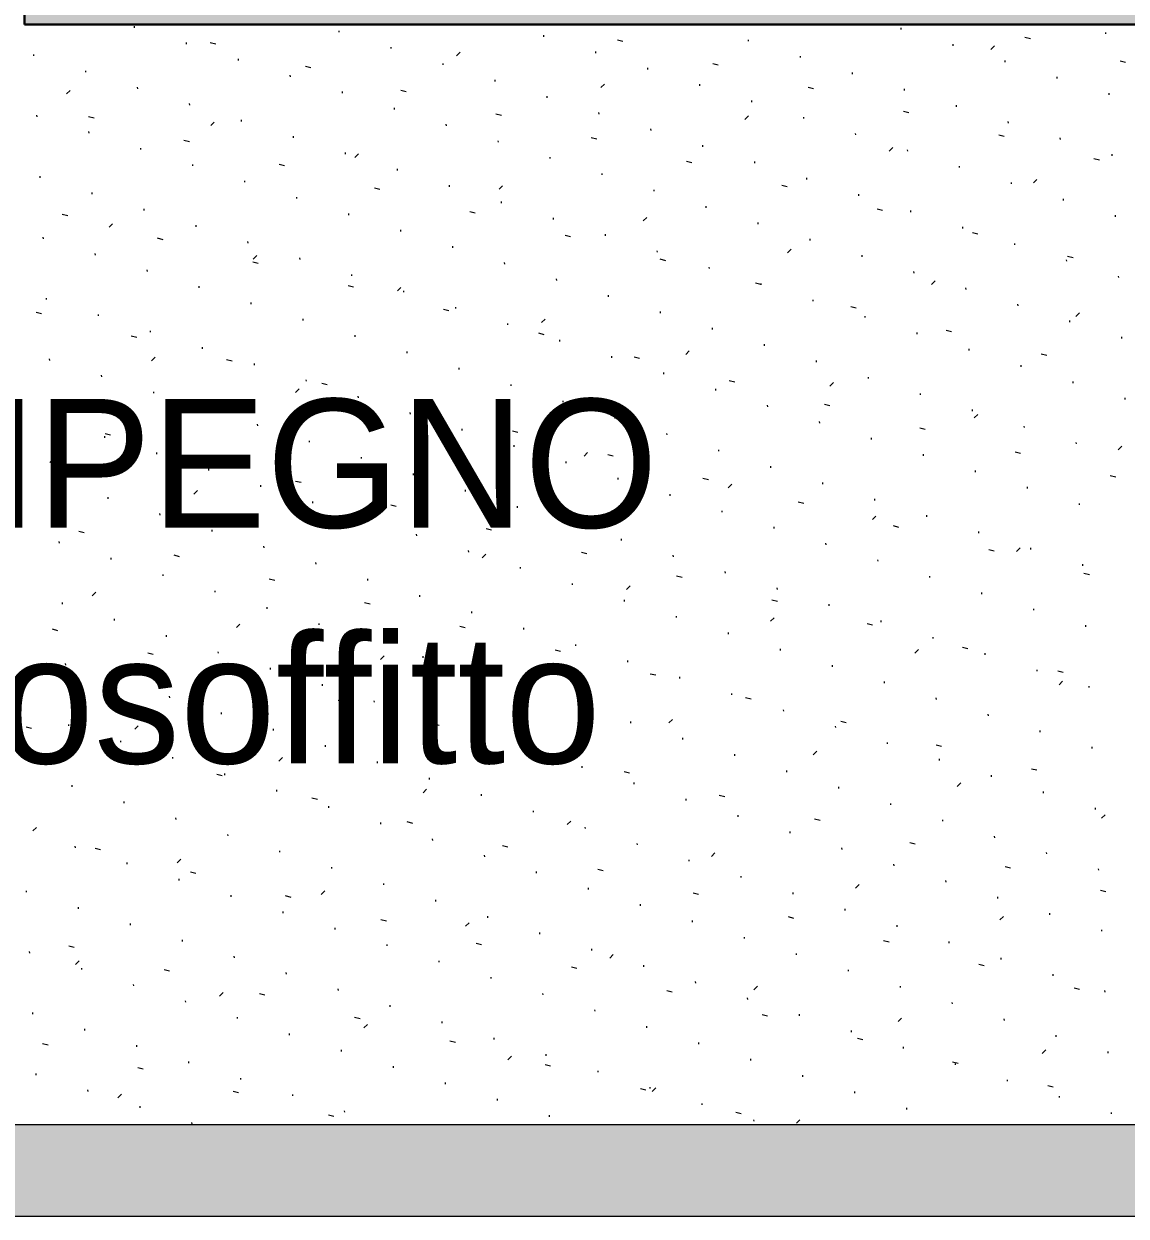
# Model space of a CAD drawing. Header units: metres. Extents: x 106 to 148.5, y -12.7 to 30.
# Drawn here: x 137.732 to 138.934, y 15.143 to 16.444 of the extents above; entities that cross this region are included whole.
import ezdxf

# ---------------------------------------------------------------- set-up
doc = ezdxf.new("R2010")
doc.units = ezdxf.units.M
doc.header["$LTSCALE"] = 0.508
doc.layers.add('Campiture', color=7, linetype='Continuous')
doc.layers.add('Palazzina IT', color=7, linetype='Continuous')
doc.styles.add('Stylus BT', font='stylu.ttf')

# ---------------------------------------------------------------- blocks, each defined once
blk = doc.blocks.new('Gruppo')
at = {"color": 253, "linetype": 'Continuous', "lineweight": 13}
for p, q in [((-27.3544, 135.9443), (-27.3544, 135.946)), ((-26.7415, 135.9474), (-26.7416, 135.9479)), ((-26.5184, 135.9424), (-26.5185, 135.9442)), ((-27.1312, 135.9394), (-27.1313, 135.9411)), ((-26.908, 135.9344), (-26.9081, 135.9362)), ((-26.8218, 135.9293), (-26.8277, 135.9308)), ((-26.6849, 135.9295), (-26.685, 135.9312)), ((-26.3776, 135.9323), (-26.3836, 135.9338)), ((-26.2952, 135.9375), (-26.2953, 135.9392)), ((-27.2977, 135.9264), (-27.2978, 135.9282)), ((-27.2659, 135.9263), (-27.2719, 135.9278)), ((-27.0745, 135.9215), (-27.0746, 135.9232)), ((-26.9993, 135.9176), (-27.0032, 135.9137)), ((-26.8514, 135.9166), (-26.8515, 135.9183)), ((-26.4617, 135.9246), (-26.4618, 135.9263)), ((-26.4168, 135.9245), (-26.4207, 135.9206)), ((-27.4642, 135.9135), (-27.4643, 135.9152)), ((-27.241, 135.9086), (-27.2411, 135.9103)), ((-27.0179, 135.9037), (-27.018, 135.9054)), ((-26.7179, 135.9034), (-26.7239, 135.9049)), ((-26.6282, 135.9117), (-26.6283, 135.9134)), ((-26.4051, 135.9068), (-26.4052, 135.9085)), ((-26.2738, 135.9064), (-26.2797, 135.9079)), ((-27.4075, 135.8957), (-27.4076, 135.8974)), ((-27.1844, 135.8908), (-27.1845, 135.8925)), ((-27.1621, 135.9004), (-27.168, 135.9019)), ((-26.7947, 135.8988), (-26.7948, 135.9005)), ((-26.5716, 135.8938), (-26.5717, 135.8956)), ((-26.3484, 135.8889), (-26.3485, 135.8906)), ((-27.3509, 135.8778), (-27.351, 135.8796)), ((-26.9612, 135.8858), (-26.9613, 135.8876)), ((-26.8421, 135.8829), (-26.846, 135.879)), ((-26.7381, 135.8809), (-26.7382, 135.8826)), ((-26.614, 135.8775), (-26.62, 135.879)), ((-26.5149, 135.876), (-26.515, 135.8777)), ((-27.4246, 135.876), (-27.4285, 135.8721)), ((-27.1277, 135.8729), (-27.1278, 135.8746)), ((-27.0582, 135.8745), (-27.0641, 135.876)), ((-26.9046, 135.868), (-26.9046, 135.8697)), ((-26.6814, 135.8631), (-26.6815, 135.8648)), ((-26.2918, 135.8711), (-26.2918, 135.8728)), ((-27.2942, 135.86), (-27.2943, 135.8617)), ((-27.0711, 135.8551), (-27.0711, 135.8568)), ((-26.8479, 135.8502), (-26.848, 135.8519)), ((-26.5102, 135.8516), (-26.5161, 135.8531)), ((-26.4583, 135.8582), (-26.4583, 135.8599)), ((-27.4607, 135.8471), (-27.4608, 135.8488)), ((-27.3985, 135.8456), (-27.4044, 135.8471)), ((-27.2674, 135.8414), (-27.2713, 135.8375)), ((-27.2376, 135.8422), (-27.2376, 135.8439)), ((-27.0144, 135.8372), (-27.0145, 135.839)), ((-26.9543, 135.8486), (-26.9603, 135.8501)), ((-26.6849, 135.8483), (-26.6888, 135.8444)), ((-26.6247, 135.8452), (-26.6248, 135.8469)), ((-26.4016, 135.8403), (-26.4017, 135.842)), ((-27.404, 135.8292), (-27.4041, 135.831)), ((-27.1809, 135.8243), (-27.181, 135.826)), ((-26.7912, 135.8323), (-26.7913, 135.834)), ((-26.5681, 135.8274), (-26.5682, 135.8291)), ((-26.4063, 135.8257), (-26.4122, 135.8272)), ((-27.3474, 135.8114), (-27.3475, 135.8131)), ((-27.2946, 135.8197), (-27.3005, 135.8212)), ((-26.9577, 135.8194), (-26.9578, 135.8211)), ((-26.8504, 135.8227), (-26.8564, 135.8242)), ((-26.7346, 135.8145), (-26.7347, 135.8162)), ((-26.5277, 135.8136), (-26.5316, 135.8097)), ((-26.3449, 135.8225), (-26.345, 135.8242)), ((-27.1242, 135.8065), (-27.1243, 135.8082)), ((-27.1102, 135.8067), (-27.1141, 135.8028)), ((-26.9011, 135.8016), (-26.9012, 135.8033)), ((-26.5114, 135.8096), (-26.5115, 135.8113)), ((-26.3024, 135.7998), (-26.3084, 135.8013)), ((-26.2883, 135.8046), (-26.2884, 135.8063)), ((-27.2907, 135.7936), (-27.2908, 135.7953)), ((-27.1907, 135.7938), (-27.1967, 135.7953)), ((-27.0676, 135.7886), (-27.0677, 135.7904)), ((-26.7466, 135.7968), (-26.7525, 135.7983)), ((-26.6779, 135.7966), (-26.678, 135.7983)), ((-26.4548, 135.7917), (-26.4549, 135.7934)), ((-27.4572, 135.7806), (-27.4573, 135.7824)), ((-27.2341, 135.7757), (-27.2342, 135.7774)), ((-26.8444, 135.7837), (-26.8445, 135.7854)), ((-26.6213, 135.7788), (-26.6214, 135.7805)), ((-26.3981, 135.7739), (-26.3982, 135.7756)), ((-26.3705, 135.7789), (-26.3744, 135.775)), ((-27.4006, 135.7628), (-27.4007, 135.7645)), ((-27.0868, 135.7679), (-27.0928, 135.7694)), ((-27.0109, 135.7708), (-27.011, 135.7725)), ((-26.953, 135.772), (-26.9569, 135.7681)), ((-26.7878, 135.7659), (-26.7878, 135.7676)), ((-26.6427, 135.7709), (-26.6486, 135.7724)), ((-26.5646, 135.761), (-26.5647, 135.7627)), ((-27.1774, 135.7579), (-27.1775, 135.7596)), ((-26.9543, 135.753), (-26.9543, 135.7547)), ((-26.7311, 135.748), (-26.7312, 135.7497)), ((-26.3415, 135.756), (-26.3415, 135.7577)), ((-27.4271, 135.739), (-27.4331, 135.7405)), ((-27.3439, 135.745), (-27.344, 135.7467)), ((-27.1208, 135.74), (-27.1208, 135.7418)), ((-26.983, 135.742), (-26.9889, 135.7435)), ((-26.8976, 135.7351), (-26.8977, 135.7368)), ((-26.7958, 135.7374), (-26.7997, 135.7335)), ((-26.5388, 135.745), (-26.5448, 135.7465)), ((-26.5079, 135.7431), (-26.508, 135.7448)), ((-26.2848, 135.7382), (-26.2849, 135.7399)), ((-27.3783, 135.7305), (-27.3822, 135.7266)), ((-27.2872, 135.7271), (-27.2873, 135.7288)), ((-27.0641, 135.7222), (-27.0642, 135.7239)), ((-26.6744, 135.7302), (-26.6745, 135.7319)), ((-26.4513, 135.7253), (-26.4514, 135.727)), ((-27.4537, 135.7142), (-27.4538, 135.7159)), ((-27.3233, 135.7131), (-27.3292, 135.7146)), ((-27.2306, 135.7093), (-27.2307, 135.711)), ((-26.8791, 135.7161), (-26.885, 135.7176)), ((-26.8409, 135.7173), (-26.841, 135.719)), ((-26.6178, 135.7123), (-26.6179, 135.7141)), ((-26.435, 135.7191), (-26.4409, 135.7206)), ((-26.3946, 135.7074), (-26.3947, 135.7091)), ((-27.3971, 135.6964), (-27.3972, 135.6981)), ((-27.2211, 135.6958), (-27.225, 135.6919)), ((-27.0074, 135.7044), (-27.0075, 135.7061)), ((-26.7843, 135.6994), (-26.7844, 135.7011)), ((-26.6386, 135.7027), (-26.6425, 135.6988)), ((-26.5611, 135.6945), (-26.5612, 135.6962)), ((-27.2194, 135.6872), (-27.2253, 135.6887)), ((-27.1739, 135.6914), (-27.174, 135.6932)), ((-26.9508, 135.6865), (-26.9509, 135.6882)), ((-26.7752, 135.6902), (-26.7812, 135.6917)), ((-26.7276, 135.6816), (-26.7277, 135.6833)), ((-26.338, 135.6896), (-26.3381, 135.6913)), ((-26.3311, 135.6932), (-26.337, 135.6947)), ((-27.3404, 135.6785), (-27.3405, 135.6802)), ((-27.1173, 135.6736), (-27.1174, 135.6753)), ((-26.8941, 135.6687), (-26.8942, 135.6704)), ((-26.5045, 135.6767), (-26.5046, 135.6784)), ((-26.2813, 135.6717), (-26.2814, 135.6735)), ((-27.2838, 135.6607), (-27.2839, 135.6624)), ((-27.1155, 135.6613), (-27.1215, 135.6628)), ((-27.0639, 135.6611), (-27.0678, 135.6572)), ((-27.0606, 135.6558), (-27.0607, 135.6575)), ((-26.6714, 135.6643), (-26.6773, 135.6658)), ((-26.671, 135.6637), (-26.671, 135.6655)), ((-26.4814, 135.6681), (-26.4853, 135.6641)), ((-26.4478, 135.6588), (-26.4479, 135.6605)), ((-27.4503, 135.6478), (-27.4503, 135.6495)), ((-27.2271, 135.6428), (-27.2272, 135.6446)), ((-26.8375, 135.6508), (-26.8375, 135.6525)), ((-26.6143, 135.6459), (-26.6144, 135.6476)), ((-27.4558, 135.6324), (-27.4617, 135.6338)), ((-27.3936, 135.6299), (-27.3937, 135.6316)), ((-27.0116, 135.6354), (-27.0176, 135.6369)), ((-27.0039, 135.6379), (-27.004, 135.6396)), ((-26.7808, 135.633), (-26.7809, 135.6347)), ((-26.5675, 135.6384), (-26.5734, 135.6399)), ((-26.3911, 135.641), (-26.3912, 135.6427)), ((-26.3242, 135.6334), (-26.3281, 135.6295)), ((-27.1704, 135.625), (-27.1705, 135.6267)), ((-26.9473, 135.6201), (-26.9474, 135.6218)), ((-26.9067, 135.6265), (-26.9106, 135.6226)), ((-26.5576, 135.6281), (-26.5577, 135.6298)), ((-26.3345, 135.6231), (-26.3346, 135.6249)), ((-27.3519, 135.6065), (-27.3579, 135.6079)), ((-27.3369, 135.6121), (-27.337, 135.6138)), ((-27.1138, 135.6072), (-27.1139, 135.6089)), ((-26.9078, 135.6095), (-26.9137, 135.611)), ((-26.7241, 135.6151), (-26.7242, 135.6169)), ((-26.501, 135.6102), (-26.5011, 135.6119)), ((-26.4636, 135.6125), (-26.4696, 135.614)), ((-26.2778, 135.6053), (-26.2779, 135.607)), ((-27.2803, 135.5942), (-27.2804, 135.596)), ((-27.0571, 135.5893), (-27.0572, 135.591)), ((-26.8906, 135.6022), (-26.8907, 135.6039)), ((-26.7495, 135.5918), (-26.7534, 135.5879)), ((-26.6675, 135.5973), (-26.6676, 135.599)), ((-26.4443, 135.5924), (-26.4444, 135.5941)), ((-27.4468, 135.5813), (-27.4469, 135.583)), ((-27.332, 135.5849), (-27.3359, 135.581)), ((-27.248, 135.5806), (-27.254, 135.582)), ((-27.2236, 135.5764), (-27.2237, 135.5781)), ((-26.834, 135.5844), (-26.8341, 135.5861)), ((-26.8039, 135.5836), (-26.8098, 135.5851)), ((-26.6108, 135.5795), (-26.6109, 135.5812)), ((-26.3598, 135.5866), (-26.3657, 135.5881)), ((-27.3901, 135.5635), (-27.3902, 135.5652)), ((-27.0005, 135.5715), (-27.0006, 135.5732)), ((-26.7773, 135.5665), (-26.7774, 135.5683)), ((-26.3877, 135.5745), (-26.3878, 135.5763)), ((-27.167, 135.5586), (-27.1671, 135.5603)), ((-27.1442, 135.5547), (-27.1501, 135.5561)), ((-26.9438, 135.5536), (-26.9439, 135.5553)), ((-26.7, 135.5577), (-26.706, 135.5592)), ((-26.5923, 135.5572), (-26.5962, 135.5532)), ((-26.5542, 135.5616), (-26.5542, 135.5633)), ((-26.331, 135.5567), (-26.3311, 135.5584)), ((-27.3335, 135.5456), (-27.3335, 135.5473)), ((-27.1748, 135.5503), (-27.1787, 135.5463)), ((-27.1103, 135.5407), (-27.1104, 135.5424)), ((-26.7207, 135.5487), (-26.7207, 135.5504)), ((-26.4975, 135.5438), (-26.4976, 135.5455)), ((-26.2743, 135.5389), (-26.2744, 135.5406)), ((-27.2768, 135.5278), (-27.2769, 135.5295)), ((-27.0403, 135.5288), (-27.0462, 135.5303)), ((-26.8871, 135.5358), (-26.8872, 135.5375)), ((-26.664, 135.5309), (-26.6641, 135.5326)), ((-26.5962, 135.5318), (-26.6021, 135.5333)), ((-26.4408, 135.5259), (-26.4409, 135.5277)), ((-27.4433, 135.5149), (-27.4434, 135.5166)), ((-27.0536, 135.5229), (-27.0537, 135.5246)), ((-27.0176, 135.5156), (-27.0215, 135.5117)), ((-26.8305, 135.5179), (-26.8306, 135.5197)), ((-26.6073, 135.513), (-26.6074, 135.5147)), ((-26.4351, 135.5225), (-26.439, 135.5186)), ((-27.3806, 135.4999), (-27.3865, 135.5013)), ((-27.2201, 135.51), (-27.2202, 135.5117)), ((-26.997, 135.505), (-26.9971, 135.5067)), ((-26.9364, 135.5029), (-26.9424, 135.5044)), ((-26.7738, 135.5001), (-26.7739, 135.5018)), ((-26.4923, 135.5059), (-26.4982, 135.5074)), ((-26.3842, 135.5081), (-26.3843, 135.5098)), ((-27.3866, 135.497), (-27.3867, 135.4987)), ((-27.1635, 135.4921), (-27.1636, 135.4938)), ((-26.9403, 135.4872), (-26.9404, 135.4889)), ((-26.5507, 135.4952), (-26.5508, 135.4969)), ((-26.3275, 135.4903), (-26.3276, 135.492)), ((-26.2779, 135.4878), (-26.2818, 135.4839)), ((-27.4429, 135.474), (-27.4468, 135.4701)), ((-27.33, 135.4792), (-27.3301, 135.4809)), ((-27.2767, 135.474), (-27.2826, 135.4754)), ((-27.1068, 135.4743), (-27.1069, 135.476)), ((-26.8604, 135.4809), (-26.8643, 135.477)), ((-26.8326, 135.477), (-26.8385, 135.4785)), ((-26.7172, 135.4823), (-26.7173, 135.484)), ((-26.494, 135.4773), (-26.4941, 135.4791)), ((-26.3884, 135.48), (-26.3944, 135.4815)), ((-27.2733, 135.4613), (-27.2734, 135.4631)), ((-26.8837, 135.4693), (-26.8838, 135.4711)), ((-26.6605, 135.4644), (-26.6606, 135.4661)), ((-26.4374, 135.4595), (-26.4374, 135.4612)), ((-27.4398, 135.4484), (-27.4399, 135.4501)), ((-27.1728, 135.4481), (-27.1788, 135.4495)), ((-27.0502, 135.4564), (-27.0503, 135.4581)), ((-26.827, 135.4515), (-26.8271, 135.4532)), ((-26.7287, 135.4511), (-26.7346, 135.4526)), ((-26.6039, 135.4466), (-26.6039, 135.4483)), ((-26.2846, 135.4541), (-26.2905, 135.4556)), ((-27.2857, 135.4394), (-27.2896, 135.4354)), ((-27.2167, 135.4435), (-27.2167, 135.4452)), ((-26.9935, 135.4386), (-26.9936, 135.4403)), ((-26.7703, 135.4337), (-26.7704, 135.4354)), ((-26.7032, 135.4463), (-26.7071, 135.4423)), ((-26.3807, 135.4417), (-26.3808, 135.4434)), ((-27.3832, 135.4306), (-27.3832, 135.4323)), ((-27.16, 135.4257), (-27.1601, 135.4274)), ((-27.069, 135.4222), (-27.0749, 135.4236)), ((-26.9368, 135.4207), (-26.9369, 135.4225)), ((-26.6248, 135.4252), (-26.6308, 135.4267)), ((-26.5472, 135.4287), (-26.5473, 135.4305)), ((-26.324, 135.4238), (-26.3241, 135.4255)), ((-27.3265, 135.4127), (-27.3266, 135.4145)), ((-27.1033, 135.4078), (-27.1034, 135.4095)), ((-26.7137, 135.4158), (-26.7138, 135.4175)), ((-26.546, 135.4116), (-26.5499, 135.4077)), ((-26.4905, 135.4109), (-26.4906, 135.4126)), ((-27.2698, 135.3949), (-27.2699, 135.3966)), ((-27.1285, 135.4047), (-27.1324, 135.4008)), ((-26.9651, 135.3963), (-26.971, 135.3977)), ((-26.8802, 135.4029), (-26.8803, 135.4046)), ((-26.657, 135.398), (-26.6571, 135.3997)), ((-26.521, 135.3993), (-26.5269, 135.4008)), ((-27.4363, 135.382), (-27.4364, 135.3837)), ((-27.4092, 135.3932), (-27.4152, 135.3947)), ((-27.0467, 135.39), (-27.0468, 135.3917)), ((-26.8235, 135.3851), (-26.8236, 135.3868)), ((-26.4339, 135.3931), (-26.434, 135.3948)), ((-27.2132, 135.3771), (-27.2133, 135.3788)), ((-26.99, 135.3721), (-26.9901, 135.3739)), ((-26.9713, 135.37), (-26.9752, 135.3661)), ((-26.8612, 135.3704), (-26.8672, 135.3718)), ((-26.6004, 135.3801), (-26.6005, 135.3819)), ((-26.4171, 135.3734), (-26.423, 135.3749)), ((-26.3888, 135.3769), (-26.3927, 135.373)), ((-26.3772, 135.3752), (-26.3773, 135.3769)), ((-27.3797, 135.3641), (-27.3798, 135.3659)), ((-27.3054, 135.3673), (-27.3113, 135.3688)), ((-27.1565, 135.3592), (-27.1566, 135.3609)), ((-26.7669, 135.3672), (-26.767, 135.3689)), ((-26.5437, 135.3623), (-26.5438, 135.364)), ((-26.3206, 135.3574), (-26.3206, 135.3591)), ((-27.323, 135.3463), (-27.3231, 135.348)), ((-26.9334, 135.3543), (-26.9335, 135.356)), ((-26.7574, 135.3445), (-26.7633, 135.3459)), ((-26.7102, 135.3494), (-26.7103, 135.3511)), ((-26.4871, 135.3445), (-26.4871, 135.3462)), ((-26.3132, 135.3475), (-26.3192, 135.349)), ((-27.2015, 135.3414), (-27.2074, 135.3429)), ((-27.0999, 135.3414), (-27.0999, 135.3431)), ((-26.8767, 135.3365), (-26.8768, 135.3382)), ((-26.8141, 135.3354), (-26.818, 135.3315)), ((-26.6535, 135.3315), (-26.6536, 135.3333)), ((-27.3966, 135.3285), (-27.4005, 135.3245)), ((-27.2664, 135.3285), (-27.2664, 135.3302)), ((-27.0432, 135.3235), (-27.0433, 135.3253)), ((-26.82, 135.3186), (-26.8201, 135.3203)), ((-26.6535, 135.3186), (-26.6594, 135.32)), ((-26.4304, 135.3266), (-26.4305, 135.3283)), ((-27.4328, 135.3155), (-27.4329, 135.3173)), ((-27.2097, 135.3106), (-27.2098, 135.3123)), ((-27.0976, 135.3155), (-27.1036, 135.317)), ((-26.9865, 135.3057), (-26.9866, 135.3074)), ((-26.5969, 135.3137), (-26.597, 135.3154)), ((-26.3737, 135.3088), (-26.3738, 135.3105)), ((-27.3762, 135.2977), (-27.3763, 135.2994)), ((-27.2394, 135.2938), (-27.2433, 135.2899)), ((-27.153, 135.2928), (-27.1531, 135.2945)), ((-26.7634, 135.3008), (-26.7635, 135.3025)), ((-26.6569, 135.3007), (-26.6608, 135.2968)), ((-26.5496, 135.2927), (-26.5556, 135.2942)), ((-26.5402, 135.2959), (-26.5403, 135.2976)), ((-26.3171, 135.2909), (-26.3172, 135.2926)), ((-27.4379, 135.2866), (-27.4438, 135.2881)), ((-27.3195, 135.2799), (-27.3196, 135.2816)), ((-26.9938, 135.2897), (-26.9997, 135.2911)), ((-26.9299, 135.2879), (-26.93, 135.2896)), ((-26.7067, 135.2829), (-26.7068, 135.2847)), ((-26.4836, 135.278), (-26.4837, 135.2797)), ((-27.0964, 135.2749), (-27.0965, 135.2767)), ((-26.8732, 135.27), (-26.8733, 135.2717)), ((-26.6501, 135.2651), (-26.6502, 135.2668)), ((-26.4997, 135.266), (-26.5036, 135.2621)), ((-26.4458, 135.2668), (-26.4517, 135.2683)), ((-27.334, 135.2607), (-27.34, 135.2622)), ((-27.2629, 135.262), (-27.263, 135.2637)), ((-27.0822, 135.2591), (-27.0861, 135.2552)), ((-27.0397, 135.2571), (-27.0398, 135.2588)), ((-26.8899, 135.2638), (-26.8958, 135.2652)), ((-26.8166, 135.2522), (-26.8167, 135.2539)), ((-26.4269, 135.2602), (-26.427, 135.2619)), ((-27.4294, 135.2491), (-27.4295, 135.2508)), ((-27.2062, 135.2442), (-27.2063, 135.2459)), ((-26.9831, 135.2393), (-26.9831, 135.241)), ((-26.5934, 135.2473), (-26.5935, 135.249)), ((-26.3703, 135.2423), (-26.3703, 135.244)), ((-26.3419, 135.2409), (-26.3478, 135.2424)), ((-27.3727, 135.2313), (-27.3728, 135.233)), ((-27.2302, 135.2348), (-27.2361, 135.2363)), ((-27.1496, 135.2263), (-27.1496, 135.2281)), ((-26.786, 135.2379), (-26.792, 135.2393)), ((-26.7599, 135.2343), (-26.76, 135.2361)), ((-26.5367, 135.2294), (-26.5368, 135.2311)), ((-26.3425, 135.2314), (-26.3464, 135.2275)), ((-27.316, 135.2134), (-27.3161, 135.2151)), ((-26.925, 135.2245), (-26.9289, 135.2206)), ((-26.9264, 135.2214), (-26.9265, 135.2231)), ((-26.7032, 135.2165), (-26.7033, 135.2182)), ((-26.3136, 135.2245), (-26.3137, 135.2262)), ((-27.1263, 135.2089), (-27.1322, 135.2104)), ((-27.0929, 135.2085), (-27.093, 135.2102)), ((-26.8697, 135.2036), (-26.8698, 135.2053)), ((-26.6822, 135.212), (-26.6881, 135.2134)), ((-26.4801, 135.2116), (-26.4802, 135.2133)), ((-27.2594, 135.1956), (-27.2595, 135.1973)), ((-27.0362, 135.1907), (-27.0363, 135.1924)), ((-26.7678, 135.1898), (-26.7717, 135.1859)), ((-26.6466, 135.1987), (-26.6467, 135.2004)), ((-26.4234, 135.1937), (-26.4235, 135.1954)), ((-27.4666, 135.18), (-27.4725, 135.1815)), ((-27.4259, 135.1827), (-27.426, 135.1844)), ((-27.3503, 135.1829), (-27.3542, 135.179)), ((-27.2027, 135.1777), (-27.2028, 135.1795)), ((-27.0224, 135.183), (-27.0284, 135.1845)), ((-26.8131, 135.1857), (-26.8132, 135.1875)), ((-26.5899, 135.1808), (-26.59, 135.1825)), ((-26.5783, 135.1861), (-26.5842, 135.1875)), ((-26.3668, 135.1759), (-26.3669, 135.1776)), ((-27.3692, 135.1648), (-27.3693, 135.1665)), ((-26.9796, 135.1728), (-26.9797, 135.1745)), ((-26.7564, 135.1679), (-26.7565, 135.1696)), ((-26.5333, 135.163), (-26.5334, 135.1647)), ((-27.3627, 135.1541), (-27.3686, 135.1556)), ((-27.1461, 135.1599), (-27.1462, 135.1616)), ((-26.9186, 135.1571), (-26.9245, 135.1586)), ((-26.9229, 135.155), (-26.923, 135.1567)), ((-26.6998, 135.1501), (-26.6999, 135.1518)), ((-26.6106, 135.1551), (-26.6145, 135.1512)), ((-26.4744, 135.1602), (-26.4804, 135.1616)), ((-26.3101, 135.158), (-26.3102, 135.1598)), ((-27.3126, 135.147), (-27.3127, 135.1487)), ((-27.1931, 135.1482), (-27.197, 135.1443)), ((-27.0894, 135.1421), (-27.0895, 135.1438)), ((-26.8663, 135.1371), (-26.8663, 135.1389)), ((-26.4766, 135.1451), (-26.4767, 135.1468)), ((-26.3705, 135.1343), (-26.3765, 135.1357)), ((-27.2588, 135.1282), (-27.2648, 135.1297)), ((-27.2559, 135.1291), (-27.256, 135.1309)), ((-27.0328, 135.1242), (-27.0328, 135.1259)), ((-26.8147, 135.1312), (-26.8206, 135.1327)), ((-26.6431, 135.1322), (-26.6432, 135.1339)), ((-26.4199, 135.1273), (-26.42, 135.129)), ((-27.4224, 135.1162), (-27.4225, 135.1179)), ((-27.1992, 135.1113), (-27.1993, 135.113)), ((-27.0359, 135.1136), (-27.0398, 135.1097)), ((-26.8096, 135.1193), (-26.8097, 135.121)), ((-26.5864, 135.1144), (-26.5865, 135.1161)), ((-26.4534, 135.1205), (-26.4573, 135.1166)), ((-26.3633, 135.1094), (-26.3634, 135.1112)), ((-27.3657, 135.0984), (-27.3658, 135.1001)), ((-27.155, 135.1023), (-27.1609, 135.1038)), ((-26.9761, 135.1064), (-26.9762, 135.1081)), ((-26.7529, 135.1015), (-26.753, 135.1032)), ((-26.7108, 135.1053), (-26.7168, 135.1068)), ((-26.5298, 135.0965), (-26.5299, 135.0982)), ((-27.1426, 135.0935), (-27.1427, 135.0952)), ((-26.9194, 135.0885), (-26.9195, 135.0902)), ((-26.6963, 135.0836), (-26.6964, 135.0853)), ((-26.3066, 135.0916), (-26.3067, 135.0933)), ((-26.2962, 135.0858), (-26.3001, 135.0819)), ((-27.4612, 135.072), (-27.4651, 135.0681)), ((-27.3091, 135.0805), (-27.3092, 135.0823)), ((-27.0859, 135.0756), (-27.086, 135.0773)), ((-27.0511, 135.0764), (-27.057, 135.0779)), ((-26.8787, 135.0789), (-26.8826, 135.075)), ((-26.8628, 135.0707), (-26.8629, 135.0724)), ((-26.6069, 135.0795), (-26.6129, 135.0809)), ((-26.4731, 135.0787), (-26.4732, 135.0804)), ((-27.2524, 135.0627), (-27.2525, 135.0644)), ((-27.0293, 135.0578), (-27.0294, 135.0595)), ((-26.6396, 135.0658), (-26.6397, 135.0675)), ((-26.4165, 135.0608), (-26.4166, 135.0626)), ((-27.4189, 135.0498), (-27.419, 135.0515)), ((-27.3914, 135.0475), (-27.3973, 135.049)), ((-27.1958, 135.0449), (-27.1959, 135.0466)), ((-26.9472, 135.0505), (-26.9532, 135.052)), ((-26.8061, 135.0529), (-26.8062, 135.0546)), ((-26.583, 135.0479), (-26.5831, 135.0496)), ((-26.5031, 135.0536), (-26.509, 135.055)), ((-26.3598, 135.043), (-26.3599, 135.0447)), ((-27.3623, 135.0319), (-27.3624, 135.0337)), ((-27.304, 135.0373), (-27.3079, 135.0334)), ((-26.9726, 135.0399), (-26.9727, 135.0416)), ((-26.7495, 135.035), (-26.7495, 135.0367)), ((-26.7215, 135.0442), (-26.7254, 135.0403)), ((-26.5263, 135.0301), (-26.5264, 135.0318)), ((-27.2875, 135.0216), (-27.2934, 135.0231)), ((-27.1391, 135.027), (-27.1392, 135.0287)), ((-26.916, 135.0221), (-26.916, 135.0238)), ((-26.8434, 135.0246), (-26.8493, 135.0261)), ((-26.6928, 135.0172), (-26.6929, 135.0189)), ((-26.3992, 135.0277), (-26.4051, 135.0291)), ((-26.3031, 135.0252), (-26.3032, 135.0269)), ((-27.3056, 135.0141), (-27.3057, 135.0158)), ((-27.0824, 135.0092), (-27.0825, 135.0109)), ((-26.8593, 135.0042), (-26.8594, 135.006)), ((-26.5643, 135.0096), (-26.5682, 135.0057)), ((-26.4696, 135.0122), (-26.4697, 135.014)), ((-27.4721, 135.0012), (-27.4722, 135.0029)), ((-27.2489, 134.9963), (-27.249, 134.998)), ((-27.1836, 134.9957), (-27.1896, 134.9972)), ((-27.1468, 135.0027), (-27.1507, 134.9988)), ((-27.0258, 134.9913), (-27.0259, 134.993)), ((-26.7395, 134.9987), (-26.7454, 135.0002)), ((-26.6361, 134.9993), (-26.6362, 135.001)), ((-26.413, 134.9944), (-26.4131, 134.9961)), ((-26.2953, 135.0018), (-26.3013, 135.0032)), ((-27.4154, 134.9833), (-27.4155, 134.9851)), ((-27.1923, 134.9784), (-27.1924, 134.9801)), ((-26.8026, 134.9864), (-26.8027, 134.9881)), ((-26.5795, 134.9815), (-26.5796, 134.9832)), ((-27.3588, 134.9655), (-27.3589, 134.9672)), ((-27.0798, 134.9698), (-27.0857, 134.9713)), ((-26.9896, 134.968), (-26.9935, 134.9641)), ((-26.9691, 134.9735), (-26.9692, 134.9752)), ((-26.746, 134.9686), (-26.7461, 134.9703)), ((-26.6356, 134.9728), (-26.6415, 134.9743)), ((-26.4071, 134.9749), (-26.411, 134.971)), ((-26.3563, 134.9766), (-26.3564, 134.9783)), ((-27.1356, 134.9606), (-27.1357, 134.9623)), ((-26.9125, 134.9556), (-26.9126, 134.9574)), ((-26.5228, 134.9636), (-26.5229, 134.9654)), ((-26.2997, 134.9587), (-26.2998, 134.9604)), ((-27.42, 134.9409), (-27.426, 134.9424)), ((-27.3021, 134.9477), (-27.3022, 134.9494)), ((-27.079, 134.9427), (-27.0791, 134.9444)), ((-26.9759, 134.9439), (-26.9818, 134.9454)), ((-26.6893, 134.9507), (-26.6894, 134.9524)), ((-26.5317, 134.9469), (-26.5377, 134.9484)), ((-26.4662, 134.9458), (-26.4663, 134.9475)), ((-27.4686, 134.9347), (-27.4687, 134.9365)), ((-27.2455, 134.9298), (-27.2456, 134.9315)), ((-26.8558, 134.9378), (-26.8559, 134.9395)), ((-26.8324, 134.9333), (-26.8363, 134.9294)), ((-26.6327, 134.9329), (-26.6327, 134.9346)), ((-26.4095, 134.928), (-26.4096, 134.9297)), ((-27.4149, 134.9264), (-27.4188, 134.9225)), ((-27.412, 134.9169), (-27.412, 134.9186)), ((-27.3162, 134.915), (-27.3221, 134.9165)), ((-27.0223, 134.9249), (-27.0224, 134.9266)), ((-26.872, 134.918), (-26.878, 134.9195)), ((-26.7992, 134.92), (-26.7992, 134.9217)), ((-26.576, 134.915), (-26.5761, 134.9168)), ((-26.4279, 134.921), (-26.4338, 134.9225)), ((-27.1888, 134.912), (-27.1889, 134.9137)), ((-26.9656, 134.907), (-26.9657, 134.9088)), ((-26.7425, 134.9021), (-26.7426, 134.9038)), ((-26.3528, 134.9101), (-26.3529, 134.9118)), ((-27.3553, 134.8991), (-27.3554, 134.9008)), ((-27.2577, 134.8918), (-27.2616, 134.8879)), ((-27.2123, 134.8891), (-27.2182, 134.8906)), ((-27.1321, 134.8941), (-27.1322, 134.8958)), ((-26.909, 134.8892), (-26.9091, 134.8909)), ((-26.7681, 134.8921), (-26.7741, 134.8936)), ((-26.6752, 134.8987), (-26.6791, 134.8948)), ((-26.5193, 134.8972), (-26.5194, 134.8989)), ((-26.324, 134.8951), (-26.3299, 134.8966)), ((-26.2962, 134.8923), (-26.2963, 134.894)), ((-27.2986, 134.8812), (-27.2987, 134.8829)), ((-27.0755, 134.8763), (-27.0756, 134.878)), ((-26.6858, 134.8843), (-26.6859, 134.886)), ((-26.4627, 134.8794), (-26.4628, 134.8811)), ((-27.4651, 134.8683), (-27.4652, 134.87)), ((-27.242, 134.8634), (-27.2421, 134.8651)), ((-27.1084, 134.8632), (-27.1144, 134.8647)), ((-26.8523, 134.8714), (-26.8524, 134.8731)), ((-26.6643, 134.8662), (-26.6702, 134.8677)), ((-26.6292, 134.8664), (-26.6293, 134.8682)), ((-26.518, 134.864), (-26.5219, 134.8601)), ((-26.406, 134.8615), (-26.4061, 134.8632)), ((-27.4085, 134.8505), (-27.4086, 134.8522)), ((-27.1005, 134.8571), (-27.1044, 134.8532)), ((-27.0188, 134.8584), (-27.0189, 134.8602)), ((-26.7957, 134.8535), (-26.7958, 134.8552)), ((-26.5725, 134.8486), (-26.5726, 134.8503)), ((-27.1853, 134.8455), (-27.1854, 134.8472)), ((-27.0045, 134.8373), (-27.0105, 134.8388)), ((-26.9622, 134.8406), (-26.9623, 134.8423)), ((-26.739, 134.8357), (-26.7391, 134.8374)), ((-26.5604, 134.8403), (-26.5663, 134.8418)), ((-26.3494, 134.8437), (-26.3495, 134.8454)), ((-27.4487, 134.8343), (-27.4546, 134.8358)), ((-27.3518, 134.8326), (-27.3519, 134.8343)), ((-27.1287, 134.8277), (-27.1288, 134.8294)), ((-26.9055, 134.8228), (-26.9056, 134.8245)), ((-26.5159, 134.8308), (-26.5159, 134.8325)), ((-26.3608, 134.8293), (-26.3647, 134.8254)), ((-26.2927, 134.8258), (-26.2928, 134.8276)), ((-27.2952, 134.8148), (-27.2952, 134.8165)), ((-27.072, 134.8098), (-27.0721, 134.8116)), ((-26.9433, 134.8224), (-26.9472, 134.8185)), ((-26.9007, 134.8114), (-26.9066, 134.8129)), ((-26.6824, 134.8178), (-26.6824, 134.8196)), ((-26.4565, 134.8144), (-26.4625, 134.8159)), ((-26.4592, 134.8129), (-26.4593, 134.8146)), ((-27.4617, 134.8019), (-27.4617, 134.8036)), ((-27.3448, 134.8084), (-27.3508, 134.8099)), ((-27.2385, 134.7969), (-27.2386, 134.7986)), ((-26.8488, 134.8049), (-26.8489, 134.8066)), ((-26.6257, 134.8), (-26.6258, 134.8017)), ((-27.405, 134.784), (-27.4051, 134.7857)), ((-27.0153, 134.792), (-27.0154, 134.7937)), ((-26.7968, 134.7855), (-26.8027, 134.787)), ((-26.7922, 134.7871), (-26.7923, 134.7888)), ((-26.7861, 134.7878), (-26.79, 134.7839)), ((-26.4025, 134.7951), (-26.4026, 134.7968)), ((-26.3527, 134.7885), (-26.3586, 134.79)), ((-27.3686, 134.7809), (-27.3725, 134.777)), ((-27.241, 134.7825), (-27.2469, 134.784)), ((-27.1818, 134.7791), (-27.1819, 134.7808)), ((-26.9587, 134.7742), (-26.9588, 134.7759)), ((-26.569, 134.7822), (-26.5691, 134.7839)), ((-26.3459, 134.7772), (-26.346, 134.779)), ((-27.3483, 134.7662), (-27.3484, 134.7679)), ((-27.1252, 134.7612), (-27.1253, 134.763)), ((-26.7355, 134.7692), (-26.7356, 134.771)), ((-26.6929, 134.7596), (-26.6989, 134.7611)), ((-26.5124, 134.7643), (-26.5125, 134.766)), ((-26.2892, 134.7594), (-26.2893, 134.7611)), ((-27.2917, 134.7483), (-27.2918, 134.75)), ((-27.1371, 134.7566), (-27.143, 134.7581)), ((-26.902, 134.7563), (-26.9021, 134.758)), ((-26.6789, 134.7514), (-26.679, 134.7531)), ((-26.6289, 134.7531), (-26.6328, 134.7492)), ((-26.4558, 134.7479), (-26.4558, 134.7482))]:
    blk.add_line(p, q, dxfattribs=at)

msp = doc.modelspace()

# ---------------------------------------------------------------- hatches: boundary and pattern name
at = {"layer": 'Campiture', "linetype": 'Continuous', "lineweight": 0}
msp.add_hatch(color=254, dxfattribs=at).paths.add_polyline_path([(143.9846, 17.843), (144.1346, 17.843), (144.1346, 14.743), (143.9846, 14.743), (143.9846, 14.843), (143.5346, 14.943), (143.5346, 16.443), (137.7327, 16.443), (137.7327, 16.69), (137.7327, 16.693), (137.7327, 17.143), (137.8327, 17.143), (137.8327, 16.693), (143.5346, 16.693), (143.5346, 17.643), (143.9846, 17.743)])

# ---------------------------------------------------------------- linework, layer by layer
at = {"layer": 'Campiture', "color": 254, "linetype": 'Continuous'}
msp.add_solid([(137.2346, 15.143), (137.2346, 15.243), (140.1346, 15.143), (140.1346, 15.243)], dxfattribs=at)
at = {"layer": 'Palazzina IT', "color": 7, "linetype": 'Continuous', "lineweight": 30}
for p, q in [((137.7327, 16.443), (137.7327, 16.693)), ((143.5346, 16.443), (137.7327, 16.443))]:
    msp.add_line(p, q, dxfattribs=at)
at = {"layer": 'Palazzina IT', "color": 7, "linetype": 'Continuous', "lineweight": 15}
for p, q in [((137.2346, 15.243), (140.1346, 15.243)), ((137.2346, 15.143), (140.0346, 15.143))]:
    msp.add_line(p, q, dxfattribs=at)

# ---------------------------------------------------------------- block references
at = {"layer": 'Campiture', "color": 253}
msp.add_blockref('Gruppo', (165.2071, -119.5049), dxfattribs=at)

# ---------------------------------------------------------------- texts
at = {"layer": 'Palazzina IT', "color": 7, "insert": (137.8242, 16.0344), "char_height": 0.140284, "attachment_point": 2, "line_spacing_factor": 1.099818, "style": 'Stylus BT'}
msp.add_mtext('DISIMPEGNO\\Pcontrosoffitto ', dxfattribs=at)

doc.saveas('drawing.dxf')
